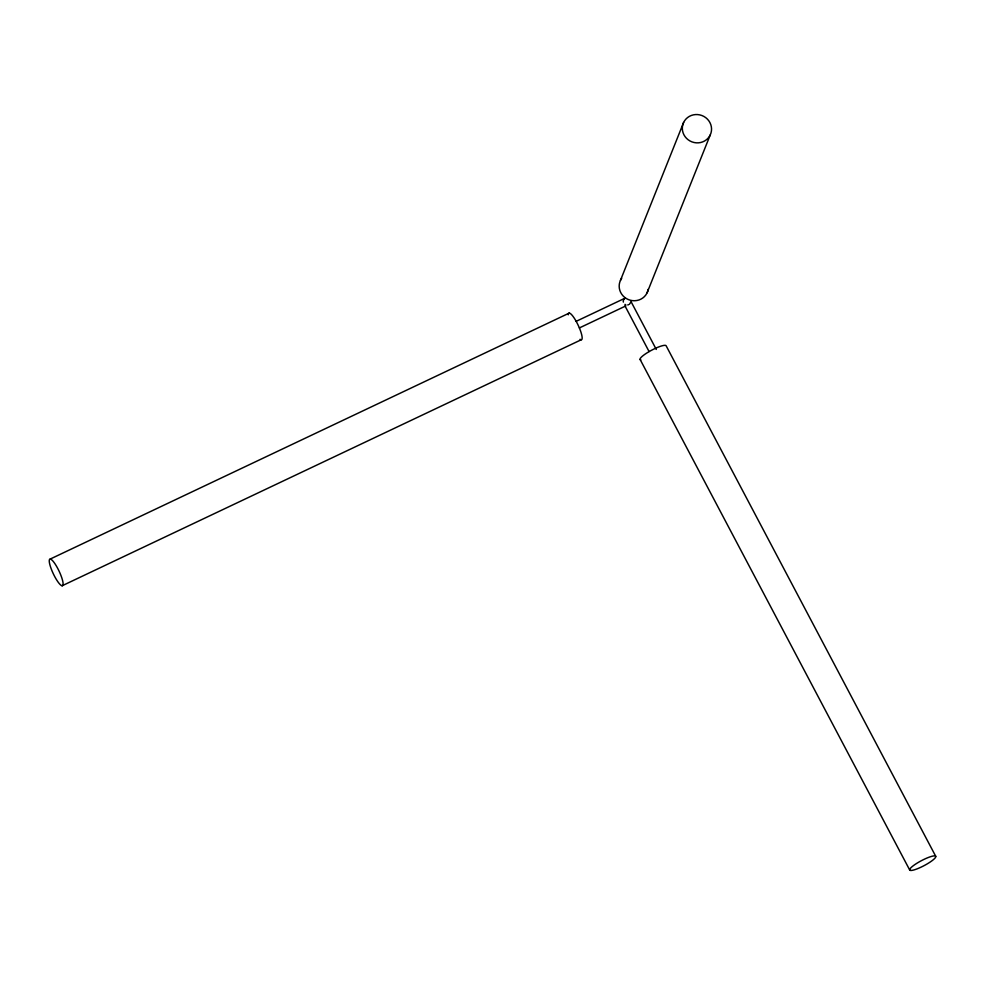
<?xml version="1.0" encoding="UTF-8"?>
<svg xmlns="http://www.w3.org/2000/svg" width="985" height="985" viewBox="0 0 985 985"><rect width="100%" height="100%" fill="white"/><g stroke="black" fill="none" stroke-linecap="round" stroke-linejoin="round"><path stroke-width="1.48" d="M620.452 280.368L683.602 122.485M647.108 292.779L710.259 134.908A14.701 14.085 21.8 0 0 695.472 114.568A14.701 14.085 21.8 0 0 685.055 136.619A14.701 14.085 21.8 0 0 710.259 134.908M50.235 559.049L569.281 313.07M576.139 321.344L625.315 298.036M579.365 327.943L625.807 305.929M62.117 585.767A14.701 3.177 64.6 0 0 56.28 565.846A14.701 3.177 64.6 0 0 50.124 565.624A14.701 3.177 64.6 0 0 62.117 585.767L581.162 339.788M935.75 856.334A14.701 2.82 -27.8 0 0 915.25 864.325A14.701 2.82 -27.8 0 0 917.183 868.832A14.701 2.82 -27.8 0 0 935.75 856.334L666.143 345.797A14.701 2.82 -27.8 0 0 650.309 350.931A14.701 2.82 -27.8 0 0 640.829 359.894M630.745 301.078L656.281 349.441M624.946 305.855L649.066 351.534M640.102 359.451L909.697 869.989M648.216 289.282A14.701 14.085 21.8 0 1 628.356 299.563A14.701 14.085 21.8 0 1 621.707 278.25M568.296 314.806A14.701 3.177 64.6 0 1 577.973 324.816A14.701 3.177 64.6 0 1 580.042 339.308M630.412 302.604A3.681 3.521 21.8 0 1 629.39 304.119M628.615 304.636A3.681 3.521 21.8 0 1 627.716 304.919M625.82 304.784A3.681 3.521 21.8 0 1 624.958 304.365M623.357 302.099A3.681 3.521 21.8 0 1 623.85 299.44M624.465 298.75A3.681 3.521 21.8 0 1 625.241 298.246"/></g></svg>
